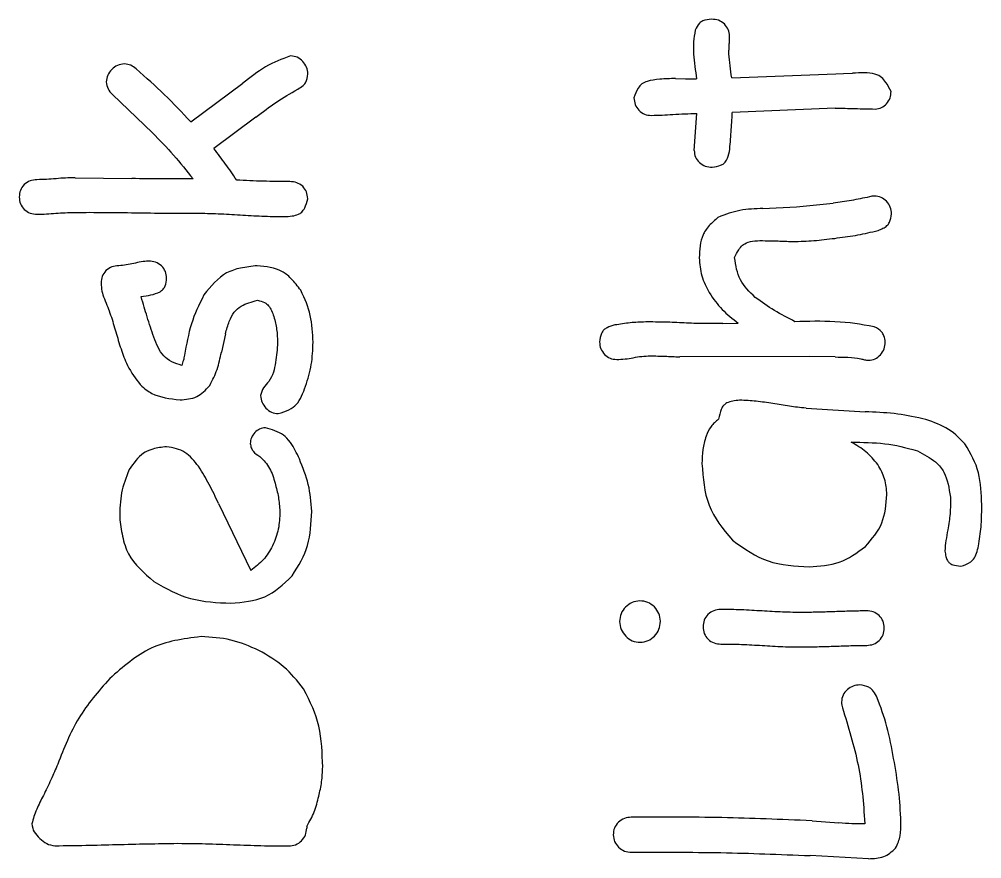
# Model space of a CAD drawing. Header units: millimetres. Extents: x -101.5 to -6.8, y -32 to 36.7.
# Drawn here: x -80.21 to -65.41, y 7.5 to 20.41 of the extents above; entities that cross this region are included whole.
import ezdxf

# ---------------------------------------------------------------- set-up
doc = ezdxf.new("R2010")
doc.units = ezdxf.units.MM
doc.layers.get('0').update_dxf_attribs({"linetype": 'CONTINUOUS'})

msp = doc.modelspace()

# ---------------------------------------------------------------- linework, layer by layer
for p, q in [((-69.252, 19.512), (-67.653, 19.574)), ((-67.653, 19.574), (-67.534, 19.578)), ((-67.534, 19.578), (-67.396, 19.581)), ((-77.569, 18.833), (-76.769, 19.428)), ((-70.118, 19.499), (-69.961, 19.494)), ((-69.961, 19.494), (-69.793, 19.493)), ((-78.158, 18.664), (-78.776, 19.256)), ((-69.829, 18.394), (-69.787, 18.962)), ((-67.663, 19.044), (-69.243, 18.979)), ((-76.568, 18.907), (-77.217, 18.424)), ((-79.35, 17.974), (-78.478, 17.961)), ((-68.771, 17.502), (-68.254, 17.527)), ((-68.254, 17.527), (-67.691, 17.585)), ((-69.39, 15.731), (-69.152, 15.735)), ((-77.039, 15.573), (-77.1, 15.291)), ((-68.063, 15.222), (-70.052, 15.218)), ((-67.662, 15.217), (-68.063, 15.222)), ((-68.109, 14.429), (-67.2, 14.373)), ((-77.144, 12.963), (-76.647, 11.932)), ((-75.788, 7.997), (-75.788, 7.97)), ((-68.014, 8.083), (-67.603, 8.051)), ((-67.147, 7.499), (-68.043, 7.547))]:
    msp.add_line(p, q)
for points, knots in [([(-69.561, 20.412), (-69.608, 20.407), (-69.656, 20.402), (-69.716, 20.377), (-69.732, 20.365), (-69.774, 20.322), (-69.794, 20.283), (-69.814, 20.245)], [-0.03319409, -0.03319409, -0.03319409, -0.03319409, -0.0200837, -0.0200837, -0.01302395, -0.01302395, 0, 0, 0, 0]), ([(-69.364, 20.339), (-69.394, 20.362), (-69.422, 20.383), (-69.488, 20.407), (-69.524, 20.409), (-69.561, 20.412)], [-0.02195767, -0.02195767, -0.02195767, -0.02195767, -0.0109699, -0.0109699, 0, 0, 0, 0]), ([(-69.286, 20.148), (-69.289, 20.184), (-69.292, 20.22), (-69.318, 20.284), (-69.34, 20.31), (-69.364, 20.339)], [-0.02246148, -0.02246148, -0.02246148, -0.02246148, -0.01123652, -0.01123652, 0, 0, 0, 0]), ([(-69.814, 20.245), (-69.825, 20.176), (-69.833, 20.129), (-69.841, 20), (-69.84, 19.939), (-69.839, 19.877)], [-0.03872333, -0.03872333, -0.03872333, -0.03872333, -0.01853865, -0.01853865, 0, 0, 0, 0]), ([(-69.29, 20.014), (-69.289, 20.037), (-69.288, 20.059), (-69.286, 20.104), (-69.286, 20.124), (-69.286, 20.148)], [-0.01474274, -0.01474274, -0.01474274, -0.01474274, -0.00740853, -0.00740853, 0, 0, 0, 0]), ([(-69.295, 19.88), (-69.295, 19.905), (-69.294, 19.925), (-69.293, 19.97), (-69.291, 20.001), (-69.29, 20.014)], [-0.00808636, -0.00808636, -0.00808636, -0.00808636, -0.004022913, -0.004022913, 0, 0, 0, 0]), ([(-76.036, 19.847), (-76.184, 19.795), (-76.288, 19.759), (-76.544, 19.605), (-76.657, 19.517), (-76.769, 19.428)], [-0.091187, -0.091187, -0.091187, -0.091187, -0.04290702, -0.04290702, 0, 0, 0, 0]), ([(-75.849, 19.763), (-75.875, 19.787), (-75.902, 19.812), (-75.964, 19.84), (-75.999, 19.843), (-76.036, 19.847)], [-0.02234506, -0.02234506, -0.02234506, -0.02234506, -0.01117655, -0.01117655, 0, 0, 0, 0]), ([(-69.839, 19.877), (-69.832, 19.808), (-69.828, 19.759), (-69.811, 19.62), (-69.802, 19.557), (-69.793, 19.493)], [-0.04179304, -0.04179304, -0.04179304, -0.04179304, -0.0193438, -0.0193438, 0, 0, 0, 0]), ([(-69.252, 19.512), (-69.261, 19.574), (-69.269, 19.635), (-69.285, 19.765), (-69.289, 19.813), (-69.295, 19.88)], [-0.03822756, -0.03822756, -0.03822756, -0.03822756, -0.02030545, -0.02030545, 0, 0, 0, 0]), ([(-78.593, 19.725), (-78.631, 19.721), (-78.666, 19.717), (-78.731, 19.688), (-78.759, 19.663), (-78.787, 19.639)], [-0.02231517, -0.02231517, -0.02231517, -0.02231517, -0.01115281, -0.01115281, 0, 0, 0, 0]), ([(-78.411, 19.648), (-78.438, 19.669), (-78.465, 19.69), (-78.525, 19.717), (-78.555, 19.72), (-78.593, 19.725)], [-0.02241214, -0.02241214, -0.02241214, -0.02241214, -0.01125428, -0.01125428, 0, 0, 0, 0]), ([(-75.769, 19.568), (-75.773, 19.605), (-75.776, 19.641), (-75.803, 19.706), (-75.826, 19.734), (-75.849, 19.763)], [-0.02202827, -0.02202827, -0.02202827, -0.02202827, -0.01101258, -0.01101258, 0, 0, 0, 0]), ([(-78.787, 19.639), (-78.81, 19.611), (-78.834, 19.583), (-78.862, 19.519), (-78.866, 19.485), (-78.87, 19.447)], [-0.02303027, -0.02303027, -0.02303027, -0.02303027, -0.01152829, -0.01152829, 0, 0, 0, 0]), ([(-77.569, 18.833), (-77.704, 18.975), (-77.838, 19.117), (-78.119, 19.39), (-78.251, 19.507), (-78.411, 19.648)], [-0.1276476, -0.1276476, -0.1276476, -0.1276476, -0.0640505, -0.0640505, 0, 0, 0, 0]), ([(-75.924, 19.336), (-75.896, 19.354), (-75.868, 19.372), (-75.822, 19.413), (-75.81, 19.429), (-75.783, 19.479), (-75.776, 19.523), (-75.769, 19.568)], [-0.02428173, -0.02428173, -0.02428173, -0.02428173, -0.01865136, -0.01865136, -0.01341087, -0.01341087, 0, 0, 0, 0]), ([(-66.801, 19.301), (-66.826, 19.35), (-66.851, 19.398), (-66.899, 19.468), (-66.922, 19.495), (-66.973, 19.536), (-67.005, 19.555), (-67.15, 19.598), (-67.273, 19.59), (-67.396, 19.581)], [-0.1008295, -0.1008295, -0.1008295, -0.1008295, -0.0726809, -0.0726809, -0.0538208, -0.0538208, -0.0369063, -0.0369063, 0, 0, 0, 0]), ([(-78.87, 19.447), (-78.864, 19.407), (-78.859, 19.374), (-78.827, 19.31), (-78.802, 19.283), (-78.776, 19.256)], [-0.02244647, -0.02244647, -0.02244647, -0.02244647, -0.01118507, -0.01118507, 0, 0, 0, 0]), ([(-70.359, 19.489), (-70.426, 19.481), (-70.494, 19.474), (-70.58, 19.446), (-70.608, 19.434), (-70.653, 19.401), (-70.673, 19.381), (-70.718, 19.308), (-70.736, 19.255), (-70.755, 19.202)], [-0.06967905, -0.06967905, -0.06967905, -0.06967905, -0.04195389, -0.04195389, -0.02866502, -0.02866502, -0.01677154, -0.01677154, 0, 0, 0, 0]), ([(-70.118, 19.499), (-70.158, 19.498), (-70.198, 19.498), (-70.279, 19.495), (-70.314, 19.492), (-70.359, 19.489)], [-0.02661881, -0.02661881, -0.02661881, -0.02661881, -0.01338858, -0.01338858, 0, 0, 0, 0]), ([(-76.568, 18.907), (-76.465, 18.986), (-76.362, 19.064), (-76.146, 19.209), (-76.05, 19.264), (-75.924, 19.336)], [-0.08643371, -0.08643371, -0.08643371, -0.08643371, -0.0436055, -0.0436055, 0, 0, 0, 0]), ([(-66.87, 19.112), (-66.85, 19.141), (-66.829, 19.169), (-66.806, 19.232), (-66.804, 19.266), (-66.801, 19.301)], [-0.02087564, -0.02087564, -0.02087564, -0.02087564, -0.01043759, -0.01043759, 0, 0, 0, 0]), ([(-70.755, 19.202), (-70.751, 19.167), (-70.748, 19.131), (-70.723, 19.067), (-70.702, 19.04), (-70.679, 19.011)], [-0.02204966, -0.02204966, -0.02204966, -0.02204966, -0.01102688, -0.01102688, 0, 0, 0, 0]), ([(-67.046, 19.031), (-67.012, 19.035), (-66.978, 19.039), (-66.92, 19.066), (-66.895, 19.089), (-66.87, 19.112)], [-0.0203981, -0.0203981, -0.0203981, -0.0203981, -0.010199, -0.010199, 0, 0, 0, 0]), ([(-70.679, 19.011), (-70.651, 18.987), (-70.624, 18.965), (-70.561, 18.939), (-70.526, 18.936), (-70.49, 18.933)], [-0.02142632, -0.02142632, -0.02142632, -0.02142632, -0.0107111, -0.0107111, 0, 0, 0, 0]), ([(-70.49, 18.933), (-70.426, 18.935), (-70.382, 18.936), (-70.267, 18.941), (-70.212, 18.944), (-70.156, 18.948)], [-0.03434793, -0.03434793, -0.03434793, -0.03434793, -0.0167257, -0.0167257, 0, 0, 0, 0]), ([(-70.156, 18.948), (-70.095, 18.951), (-70.033, 18.955), (-69.908, 18.96), (-69.857, 18.961), (-69.787, 18.962)], [-0.0414407, -0.0414407, -0.0414407, -0.0414407, -0.02098259, -0.02098259, 0, 0, 0, 0]), ([(-69.285, 18.378), (-69.276, 18.478), (-69.268, 18.578), (-69.253, 18.783), (-69.249, 18.865), (-69.243, 18.979)], [-0.06754743, -0.06754743, -0.06754743, -0.06754743, -0.03450138, -0.03450138, 0, 0, 0, 0]), ([(-67.663, 19.044), (-67.604, 19.043), (-67.562, 19.043), (-67.457, 19.041), (-67.406, 19.039), (-67.354, 19.038)], [-0.03151082, -0.03151082, -0.03151082, -0.03151082, -0.01543314, -0.01543314, 0, 0, 0, 0]), ([(-67.354, 19.038), (-67.303, 19.036), (-67.251, 19.034), (-67.146, 19.032), (-67.105, 19.032), (-67.046, 19.031)], [-0.03461929, -0.03461929, -0.03461929, -0.03461929, -0.01766369, -0.01766369, 0, 0, 0, 0]), ([(-78.158, 18.664), (-78.049, 18.552), (-77.94, 18.439), (-77.733, 18.204), (-77.636, 18.083), (-77.536, 17.959)], [-0.09554455, -0.09554455, -0.09554455, -0.09554455, -0.04777531, -0.04777531, 0, 0, 0, 0]), ([(-76.865, 17.939), (-76.922, 18.021), (-76.979, 18.104), (-77.098, 18.269), (-77.148, 18.333), (-77.217, 18.424)], [-0.06724652, -0.06724652, -0.06724652, -0.06724652, -0.03430525, -0.03430525, 0, 0, 0, 0]), ([(-69.829, 18.394), (-69.826, 18.358), (-69.823, 18.323), (-69.796, 18.261), (-69.774, 18.235), (-69.749, 18.207)], [-0.02193835, -0.02193835, -0.02193835, -0.02193835, -0.01097208, -0.01097208, 0, 0, 0, 0]), ([(-69.551, 18.136), (-69.506, 18.143), (-69.461, 18.15), (-69.405, 18.172), (-69.387, 18.18), (-69.36, 18.203), (-69.346, 18.218), (-69.31, 18.282), (-69.298, 18.33), (-69.285, 18.378)], [-0.06280319, -0.06280319, -0.06280319, -0.06280319, -0.03698388, -0.03698388, -0.02491864, -0.02491864, -0.01493345, -0.01493345, 0, 0, 0, 0]), ([(-69.749, 18.207), (-69.719, 18.185), (-69.691, 18.164), (-69.625, 18.14), (-69.588, 18.138), (-69.551, 18.136)], [-0.02199263, -0.02199263, -0.02199263, -0.02199263, -0.01098753, -0.01098753, 0, 0, 0, 0]), ([(-79.937, 17.944), (-79.974, 17.941), (-80.01, 17.938), (-80.076, 17.913), (-80.103, 17.892), (-80.134, 17.868)], [-0.02341409, -0.02341409, -0.02341409, -0.02341409, -0.01172293, -0.01172293, 0, 0, 0, 0]), ([(-79.643, 17.959), (-79.692, 17.955), (-79.741, 17.951), (-79.839, 17.946), (-79.883, 17.945), (-79.937, 17.944)], [-0.03233575, -0.03233575, -0.03233575, -0.03233575, -0.01625033, -0.01625033, 0, 0, 0, 0]), ([(-79.35, 17.974), (-79.404, 17.973), (-79.447, 17.972), (-79.546, 17.967), (-79.595, 17.963), (-79.643, 17.959)], [-0.0295593, -0.0295593, -0.0295593, -0.0295593, -0.01470428, -0.01470428, 0, 0, 0, 0]), ([(-77.536, 17.959), (-77.693, 17.957), (-77.85, 17.955), (-78.164, 17.956), (-78.321, 17.959), (-78.478, 17.961)], [-0.09419552, -0.09419552, -0.09419552, -0.09419552, -0.04709776, -0.04709776, 0, 0, 0, 0]), ([(-76.048, 17.915), (-76.188, 17.915), (-76.32, 17.916), (-76.593, 17.924), (-76.729, 17.932), (-76.865, 17.939)], [-0.08183075, -0.08183075, -0.08183075, -0.08183075, -0.0409077, -0.0409077, 0, 0, 0, 0]), ([(-75.85, 17.842), (-75.881, 17.865), (-75.908, 17.886), (-75.974, 17.91), (-76.011, 17.913), (-76.048, 17.915)], [-0.02212863, -0.02212863, -0.02212863, -0.02212863, -0.0110493, -0.0110493, 0, 0, 0, 0]), ([(-80.134, 17.868), (-80.158, 17.839), (-80.179, 17.812), (-80.204, 17.748), (-80.206, 17.712), (-80.209, 17.677)], [-0.02154819, -0.02154819, -0.02154819, -0.02154819, -0.01076733, -0.01076733, 0, 0, 0, 0]), ([(-75.773, 17.651), (-75.776, 17.687), (-75.779, 17.723), (-75.804, 17.787), (-75.826, 17.813), (-75.85, 17.842)], [-0.02246022, -0.02246022, -0.02246022, -0.02246022, -0.01123716, -0.01123716, 0, 0, 0, 0]), ([(-80.209, 17.677), (-80.206, 17.641), (-80.203, 17.605), (-80.177, 17.541), (-80.155, 17.515), (-80.132, 17.486)], [-0.02246022, -0.02246022, -0.02246022, -0.02246022, -0.01123716, -0.01123716, 0, 0, 0, 0]), ([(-76.139, 17.376), (-76.095, 17.378), (-76.05, 17.38), (-75.976, 17.391), (-75.944, 17.399), (-75.897, 17.42), (-75.879, 17.431), (-75.847, 17.461), (-75.832, 17.483), (-75.799, 17.552), (-75.786, 17.602), (-75.773, 17.651)], [-0.06357875, -0.06357875, -0.06357875, -0.06357875, -0.04758905, -0.04758905, -0.03450121, -0.03450121, -0.02559424, -0.02559424, -0.01544819, -0.01544819, 0, 0, 0, 0]), ([(-67.134, 17.68), (-67.235, 17.659), (-67.318, 17.641), (-67.504, 17.61), (-67.598, 17.597), (-67.691, 17.585)], [-0.05675129, -0.05675129, -0.05675129, -0.05675129, -0.02827365, -0.02827365, 0, 0, 0, 0]), ([(-67.056, 17.692), (-67.071, 17.691), (-67.082, 17.69), (-67.109, 17.686), (-67.121, 17.683), (-67.134, 17.68)], [-0.00799624, -0.00799624, -0.00799624, -0.00799624, -0.003968818, -0.003968818, 0, 0, 0, 0]), ([(-66.87, 17.612), (-66.897, 17.635), (-66.923, 17.659), (-66.985, 17.685), (-67.021, 17.689), (-67.056, 17.692)], [-0.02131308, -0.02131308, -0.02131308, -0.02131308, -0.01065649, -0.01065649, 0, 0, 0, 0]), ([(-80.132, 17.486), (-80.101, 17.463), (-80.073, 17.442), (-80.007, 17.418), (-79.97, 17.415), (-79.934, 17.413)], [-0.02212854, -0.02212854, -0.02212854, -0.02212854, -0.01104926, -0.01104926, 0, 0, 0, 0]), ([(-68.771, 17.502), (-68.89, 17.497), (-69.009, 17.492), (-69.246, 17.448), (-69.336, 17.413), (-69.463, 17.362)], [-0.08000775, -0.08000775, -0.08000775, -0.08000775, -0.04093005, -0.04093005, 0, 0, 0, 0]), ([(-66.794, 17.417), (-66.798, 17.453), (-66.801, 17.489), (-66.826, 17.554), (-66.848, 17.583), (-66.87, 17.612)], [-0.02208467, -0.02208467, -0.02208467, -0.02208467, -0.01104316, -0.01104316, 0, 0, 0, 0]), ([(-79.934, 17.413), (-79.881, 17.414), (-79.838, 17.415), (-79.742, 17.42), (-79.694, 17.424), (-79.647, 17.427)], [-0.02886912, -0.02886912, -0.02886912, -0.02886912, -0.01436217, -0.01436217, 0, 0, 0, 0]), ([(-79.647, 17.427), (-79.599, 17.431), (-79.551, 17.434), (-79.455, 17.439), (-79.413, 17.44), (-79.36, 17.441)], [-0.03156947, -0.03156947, -0.03156947, -0.03156947, -0.01586389, -0.01586389, 0, 0, 0, 0]), ([(-79.36, 17.441), (-79.189, 17.442), (-79.049, 17.442), (-78.737, 17.44), (-78.581, 17.437), (-78.425, 17.435)], [-0.09387521, -0.09387521, -0.09387521, -0.09387521, -0.0467581, -0.0467581, 0, 0, 0, 0]), ([(-78.425, 17.435), (-78.268, 17.433), (-78.111, 17.431), (-77.797, 17.428), (-77.655, 17.429), (-77.484, 17.429)], [-0.102349, -0.102349, -0.102349, -0.102349, -0.0513524, -0.0513524, 0, 0, 0, 0]), ([(-77.484, 17.429), (-77.356, 17.427), (-77.265, 17.426), (-77.036, 17.416), (-76.924, 17.409), (-76.812, 17.402)], [-0.06874912, -0.06874912, -0.06874912, -0.06874912, -0.03367302, -0.03367302, 0, 0, 0, 0]), ([(-76.812, 17.402), (-76.7, 17.395), (-76.588, 17.388), (-76.359, 17.379), (-76.267, 17.378), (-76.139, 17.376)], [-0.07553327, -0.07553327, -0.07553327, -0.07553327, -0.0385374, -0.0385374, 0, 0, 0, 0]), ([(-69.463, 17.362), (-69.509, 17.322), (-69.556, 17.281), (-69.648, 17.182), (-69.675, 17.137), (-69.739, 16.991), (-69.745, 16.867), (-69.751, 16.743)], [-0.0635558, -0.0635558, -0.0635558, -0.0635558, -0.05200464, -0.05200464, -0.03726503, -0.03726503, 0, 0, 0, 0]), ([(-66.998, 17.164), (-66.974, 17.174), (-66.949, 17.185), (-66.903, 17.208), (-66.882, 17.221), (-66.849, 17.251), (-66.836, 17.267), (-66.809, 17.327), (-66.802, 17.372), (-66.794, 17.417)], [-0.03977068, -0.03977068, -0.03977068, -0.03977068, -0.03079286, -0.03079286, -0.02184182, -0.02184182, -0.01378998, -0.01378998, 0, 0, 0, 0]), ([(-68.272, 16.994), (-68.151, 16.998), (-68.059, 17.001), (-67.842, 17.02), (-67.735, 17.033), (-67.628, 17.047)], [-0.06532006, -0.06532006, -0.06532006, -0.06532006, -0.03233207, -0.03233207, 0, 0, 0, 0]), ([(-67.628, 17.047), (-67.522, 17.061), (-67.416, 17.075), (-67.203, 17.114), (-67.117, 17.135), (-66.998, 17.164)], [-0.07202563, -0.07202563, -0.07202563, -0.07202563, -0.03656784, -0.03656784, 0, 0, 0, 0]), ([(-69.207, 16.747), (-69.187, 16.787), (-69.167, 16.828), (-69.127, 16.89), (-69.108, 16.915), (-69.067, 16.951), (-69.04, 16.969), (-68.913, 17.012), (-68.806, 17.008), (-68.7, 17.004)], [-0.09191997, -0.09191997, -0.09191997, -0.09191997, -0.06676384, -0.06676384, -0.0475991, -0.0475991, -0.03195569, -0.03195569, 0, 0, 0, 0]), ([(-68.7, 17.004), (-68.659, 17.004), (-68.63, 17.004), (-68.557, 17.002), (-68.521, 17.001), (-68.486, 16.999)], [-0.02186109, -0.02186109, -0.02186109, -0.02186109, -0.010697, -0.010697, 0, 0, 0, 0]), ([(-68.486, 16.999), (-68.45, 16.998), (-68.415, 16.996), (-68.342, 16.994), (-68.313, 16.994), (-68.272, 16.994)], [-0.02398126, -0.02398126, -0.02398126, -0.02398126, -0.01224682, -0.01224682, 0, 0, 0, 0]), ([(-69.751, 16.743), (-69.744, 16.647), (-69.737, 16.554), (-69.686, 16.376), (-69.643, 16.291), (-69.6, 16.207)], [-0.05685047, -0.05685047, -0.05685047, -0.05685047, -0.02842346, -0.02842346, 0, 0, 0, 0]), ([(-68.892, 16.134), (-68.978, 16.219), (-69.065, 16.304), (-69.173, 16.508), (-69.188, 16.617), (-69.207, 16.747)], [-0.07824547, -0.07824547, -0.07824547, -0.07824547, -0.03921879, -0.03921879, 0, 0, 0, 0]), ([(-78.678, 16.62), (-78.715, 16.617), (-78.751, 16.615), (-78.817, 16.59), (-78.844, 16.569), (-78.875, 16.545)], [-0.02341409, -0.02341409, -0.02341409, -0.02341409, -0.01172293, -0.01172293, 0, 0, 0, 0]), ([(-78.448, 16.656), (-78.486, 16.647), (-78.524, 16.638), (-78.602, 16.626), (-78.634, 16.623), (-78.678, 16.62)], [-0.0261487, -0.0261487, -0.0261487, -0.0261487, -0.01333834, -0.01333834, 0, 0, 0, 0]), ([(-78.218, 16.691), (-78.263, 16.688), (-78.294, 16.685), (-78.372, 16.673), (-78.41, 16.664), (-78.448, 16.656)], [-0.02380548, -0.02380548, -0.02380548, -0.02380548, -0.01166241, -0.01166241, 0, 0, 0, 0]), ([(-78.02, 16.618), (-78.051, 16.642), (-78.079, 16.662), (-78.145, 16.686), (-78.182, 16.689), (-78.218, 16.691)], [-0.02212858, -0.02212858, -0.02212858, -0.02212858, -0.01104928, -0.01104928, 0, 0, 0, 0]), ([(-77.943, 16.427), (-77.946, 16.463), (-77.949, 16.499), (-77.975, 16.563), (-77.996, 16.589), (-78.02, 16.618)], [-0.02246023, -0.02246023, -0.02246023, -0.02246023, -0.01123717, -0.01123717, 0, 0, 0, 0]), ([(-76.548, 16.621), (-76.635, 16.611), (-76.722, 16.601), (-76.879, 16.568), (-76.952, 16.545), (-77.156, 16.435), (-77.26, 16.306), (-77.368, 16.174)], [-0.1040632, -0.1040632, -0.1040632, -0.1040632, -0.0761822, -0.0761822, -0.0511713, -0.0511713, 0, 0, 0, 0]), ([(-75.88, 16.243), (-75.927, 16.305), (-75.974, 16.367), (-76.079, 16.475), (-76.125, 16.509), (-76.278, 16.591), (-76.413, 16.606), (-76.548, 16.621)], [-0.07246356, -0.07246356, -0.07246356, -0.07246356, -0.05676225, -0.05676225, -0.04075583, -0.04075583, 0, 0, 0, 0]), ([(-78.875, 16.545), (-78.899, 16.515), (-78.92, 16.489), (-78.945, 16.425), (-78.947, 16.389), (-78.95, 16.353)], [-0.02154811, -0.02154811, -0.02154811, -0.02154811, -0.01076729, -0.01076729, 0, 0, 0, 0]), ([(-78.95, 16.353), (-78.947, 16.312), (-78.945, 16.27), (-78.929, 16.19), (-78.915, 16.153), (-78.899, 16.113)], [-0.02568064, -0.02568064, -0.02568064, -0.02568064, -0.0128443, -0.0128443, 0, 0, 0, 0]), ([(-78.042, 16.218), (-78.026, 16.232), (-78.011, 16.246), (-77.979, 16.28), (-77.97, 16.295), (-77.948, 16.344), (-77.946, 16.386), (-77.943, 16.427)], [-0.02139387, -0.02139387, -0.02139387, -0.02139387, -0.01752795, -0.01752795, -0.01258625, -0.01258625, 0, 0, 0, 0]), ([(-78.334, 16.146), (-78.284, 16.153), (-78.234, 16.159), (-78.132, 16.183), (-78.095, 16.197), (-78.042, 16.218)], [-0.03316452, -0.03316452, -0.03316452, -0.03316452, -0.01720075, -0.01720075, 0, 0, 0, 0]), ([(-78.14, 15.522), (-78.175, 15.626), (-78.209, 15.729), (-78.276, 15.942), (-78.3, 16.026), (-78.334, 16.146)], [-0.07313589, -0.07313589, -0.07313589, -0.07313589, -0.03741695, -0.03741695, 0, 0, 0, 0]), ([(-77.368, 16.174), (-77.451, 16.007), (-77.511, 15.885), (-77.609, 15.57), (-77.638, 15.408), (-77.668, 15.247)], [-0.1000539, -0.1000539, -0.1000539, -0.1000539, -0.0492648, -0.0492648, 0, 0, 0, 0]), ([(-75.691, 15.443), (-75.696, 15.583), (-75.702, 15.723), (-75.763, 15.991), (-75.815, 16.104), (-75.88, 16.243)], [-0.09183255, -0.09183255, -0.09183255, -0.09183255, -0.04612954, -0.04612954, 0, 0, 0, 0]), ([(-69.6, 16.207), (-69.532, 16.109), (-69.475, 16.027), (-69.324, 15.87), (-69.238, 15.803), (-69.152, 15.735)], [-0.06608702, -0.06608702, -0.06608702, -0.06608702, -0.03293484, -0.03293484, 0, 0, 0, 0]), ([(-68.28, 15.76), (-68.386, 15.815), (-68.493, 15.871), (-68.704, 15.998), (-68.781, 16.054), (-68.892, 16.134)], [-0.07981555, -0.07981555, -0.07981555, -0.07981555, -0.04109881, -0.04109881, 0, 0, 0, 0]), ([(-78.899, 16.113), (-78.861, 16.017), (-78.834, 15.95), (-78.774, 15.775), (-78.749, 15.689), (-78.724, 15.602)], [-0.05541556, -0.05541556, -0.05541556, -0.05541556, -0.02701845, -0.02701845, 0, 0, 0, 0]), ([(-77.039, 15.573), (-77.021, 15.638), (-77.002, 15.703), (-76.958, 15.816), (-76.933, 15.865), (-76.872, 15.946), (-76.838, 15.975), (-76.723, 16.042), (-76.634, 16.066), (-76.545, 16.09)], [-0.08147836, -0.08147836, -0.08147836, -0.08147836, -0.06161109, -0.06161109, -0.04418886, -0.04418886, -0.02767513, -0.02767513, 0, 0, 0, 0]), ([(-76.545, 16.09), (-76.506, 16.08), (-76.468, 16.069), (-76.409, 16.039), (-76.39, 16.024), (-76.336, 15.962), (-76.315, 15.901), (-76.294, 15.84)], [-0.03836251, -0.03836251, -0.03836251, -0.03836251, -0.02787285, -0.02787285, -0.01938096, -0.01938096, 0, 0, 0, 0]), ([(-76.294, 15.84), (-76.275, 15.769), (-76.26, 15.709), (-76.241, 15.575), (-76.239, 15.508), (-76.237, 15.44)], [-0.04080551, -0.04080551, -0.04080551, -0.04080551, -0.0203433, -0.0203433, 0, 0, 0, 0]), ([(-71.049, 15.709), (-71.091, 15.697), (-71.134, 15.685), (-71.187, 15.658), (-71.204, 15.647), (-71.23, 15.622), (-71.243, 15.605), (-71.27, 15.54), (-71.278, 15.494), (-71.285, 15.448)], [-0.0608264, -0.0608264, -0.0608264, -0.0608264, -0.03614105, -0.03614105, -0.02388218, -0.02388218, -0.01401263, -0.01401263, 0, 0, 0, 0]), ([(-70.575, 15.756), (-70.662, 15.752), (-70.734, 15.75), (-70.892, 15.734), (-70.97, 15.722), (-71.049, 15.709)], [-0.0477931, -0.0477931, -0.0477931, -0.0477931, -0.023825, -0.023825, 0, 0, 0, 0]), ([(-69.983, 15.74), (-70.081, 15.745), (-70.18, 15.75), (-70.378, 15.755), (-70.473, 15.755), (-70.575, 15.756)], [-0.06153617, -0.06153617, -0.06153617, -0.06153617, -0.03078114, -0.03078114, 0, 0, 0, 0]), ([(-69.39, 15.731), (-69.489, 15.73), (-69.587, 15.729), (-69.785, 15.732), (-69.883, 15.736), (-69.983, 15.74)], [-0.05952677, -0.05952677, -0.05952677, -0.05952677, -0.0297635, -0.0297635, 0, 0, 0, 0]), ([(-67.059, 15.681), (-67.279, 15.72), (-67.435, 15.748), (-67.87, 15.77), (-68.075, 15.765), (-68.28, 15.76)], [-0.1315432, -0.1315432, -0.1315432, -0.1315432, -0.0615522, -0.0615522, 0, 0, 0, 0]), ([(-78.724, 15.602), (-78.698, 15.515), (-78.673, 15.427), (-78.613, 15.25), (-78.585, 15.181), (-78.546, 15.084)], [-0.0614594, -0.0614594, -0.0614594, -0.0614594, -0.03142168, -0.03142168, 0, 0, 0, 0]), ([(-66.89, 15.446), (-66.895, 15.479), (-66.901, 15.511), (-66.92, 15.567), (-66.931, 15.585), (-66.972, 15.633), (-67.016, 15.657), (-67.059, 15.681)], [-0.02721334, -0.02721334, -0.02721334, -0.02721334, -0.02089328, -0.02089328, -0.01493545, -0.01493545, 0, 0, 0, 0]), ([(-77.71, 15.087), (-77.761, 15.104), (-77.813, 15.122), (-77.916, 15.171), (-77.954, 15.2), (-78.056, 15.312), (-78.098, 15.417), (-78.14, 15.522)], [-0.06385829, -0.06385829, -0.06385829, -0.06385829, -0.05027301, -0.05027301, -0.03402248, -0.03402248, 0, 0, 0, 0]), ([(-76.237, 15.44), (-76.239, 15.382), (-76.241, 15.338), (-76.251, 15.235), (-76.259, 15.185), (-76.268, 15.134)], [-0.03106633, -0.03106633, -0.03106633, -0.03106633, -0.01541107, -0.01541107, 0, 0, 0, 0]), ([(-75.805, 14.766), (-75.77, 14.878), (-75.737, 14.987), (-75.699, 15.213), (-75.695, 15.328), (-75.691, 15.443)], [-0.06932256, -0.06932256, -0.06932256, -0.06932256, -0.03465899, -0.03465899, 0, 0, 0, 0]), ([(-71.285, 15.448), (-71.282, 15.412), (-71.279, 15.376), (-71.254, 15.312), (-71.232, 15.285), (-71.209, 15.256)], [-0.02204983, -0.02204983, -0.02204983, -0.02204983, -0.01102696, -0.01102696, 0, 0, 0, 0]), ([(-66.964, 15.251), (-66.943, 15.28), (-66.921, 15.309), (-66.896, 15.374), (-66.893, 15.41), (-66.89, 15.446)], [-0.02197613, -0.02197613, -0.02197613, -0.02197613, -0.01098836, -0.01098836, 0, 0, 0, 0]), ([(-77.668, 15.247), (-77.673, 15.218), (-77.678, 15.192), (-77.692, 15.139), (-77.701, 15.113), (-77.71, 15.087)], [-0.01658962, -0.01658962, -0.01658962, -0.01658962, -0.0082914, -0.0082914, 0, 0, 0, 0]), ([(-77.28, 14.778), (-77.232, 14.871), (-77.197, 14.936), (-77.138, 15.112), (-77.119, 15.201), (-77.1, 15.291)], [-0.0561072, -0.0561072, -0.0561072, -0.0561072, -0.02745801, -0.02745801, 0, 0, 0, 0]), ([(-71.209, 15.256), (-71.182, 15.233), (-71.155, 15.21), (-71.092, 15.185), (-71.056, 15.182), (-71.021, 15.179)], [-0.02142633, -0.02142633, -0.02142633, -0.02142633, -0.01071111, -0.01071111, 0, 0, 0, 0]), ([(-67.148, 15.166), (-67.112, 15.17), (-67.077, 15.174), (-67.016, 15.202), (-66.99, 15.227), (-66.964, 15.251)], [-0.02132976, -0.02132976, -0.02132976, -0.02132976, -0.01066329, -0.01066329, 0, 0, 0, 0]), ([(-76.268, 15.134), (-76.276, 15.082), (-76.284, 15.03), (-76.317, 14.928), (-76.338, 14.892), (-76.369, 14.841)], [-0.03459715, -0.03459715, -0.03459715, -0.03459715, -0.01791222, -0.01791222, 0, 0, 0, 0]), ([(-71.021, 15.179), (-70.978, 15.18), (-70.935, 15.181), (-70.85, 15.191), (-70.809, 15.198), (-70.765, 15.206)], [-0.02641729, -0.02641729, -0.02641729, -0.02641729, -0.01321092, -0.01321092, 0, 0, 0, 0]), ([(-70.765, 15.206), (-70.72, 15.215), (-70.679, 15.222), (-70.592, 15.231), (-70.548, 15.232), (-70.504, 15.234)], [-0.02633591, -0.02633591, -0.02633591, -0.02633591, -0.01316109, -0.01316109, 0, 0, 0, 0]), ([(-70.504, 15.234), (-70.419, 15.232), (-70.359, 15.231), (-70.203, 15.225), (-70.128, 15.222), (-70.052, 15.218)], [-0.04704056, -0.04704056, -0.04704056, -0.04704056, -0.02262176, -0.02262176, 0, 0, 0, 0]), ([(-67.662, 15.217), (-67.596, 15.216), (-67.53, 15.216), (-67.39, 15.208), (-67.339, 15.2), (-67.267, 15.19)], [-0.04121838, -0.04121838, -0.04121838, -0.04121838, -0.02184909, -0.02184909, 0, 0, 0, 0]), ([(-67.267, 15.19), (-67.248, 15.184), (-67.228, 15.178), (-67.187, 15.17), (-67.171, 15.168), (-67.148, 15.166)], [-0.01361535, -0.01361535, -0.01361535, -0.01361535, -0.00698709, -0.00698709, 0, 0, 0, 0]), ([(-78.546, 15.084), (-78.484, 14.982), (-78.422, 14.879), (-78.283, 14.723), (-78.224, 14.684), (-78.044, 14.595), (-77.89, 14.575), (-77.736, 14.556)], [-0.08934098, -0.08934098, -0.08934098, -0.08934098, -0.0665498, -0.0665498, -0.04657562, -0.04657562, 0, 0, 0, 0]), ([(-76.369, 14.841), (-76.399, 14.81), (-76.43, 14.778), (-76.476, 14.705), (-76.485, 14.672), (-76.497, 14.624)], [-0.02888145, -0.02888145, -0.02888145, -0.02888145, -0.01487121, -0.01487121, 0, 0, 0, 0]), ([(-77.736, 14.556), (-77.693, 14.56), (-77.649, 14.564), (-77.563, 14.578), (-77.519, 14.589), (-77.402, 14.644), (-77.345, 14.707), (-77.28, 14.778)], [-0.05891971, -0.05891971, -0.05891971, -0.05891971, -0.04426284, -0.04426284, -0.02900176, -0.02900176, 0, 0, 0, 0]), ([(-76.225, 14.347), (-76.168, 14.364), (-76.112, 14.381), (-76.011, 14.429), (-75.978, 14.455), (-75.883, 14.558), (-75.844, 14.662), (-75.805, 14.766)], [-0.0607561, -0.0607561, -0.0607561, -0.0607561, -0.04713941, -0.04713941, -0.03339638, -0.03339638, 0, 0, 0, 0]), ([(-76.497, 14.624), (-76.493, 14.586), (-76.489, 14.551), (-76.461, 14.487), (-76.438, 14.459), (-76.415, 14.431)], [-0.02193135, -0.02193135, -0.02193135, -0.02193135, -0.01095995, -0.01095995, 0, 0, 0, 0]), ([(-69.133, 14.552), (-69.168, 14.548), (-69.204, 14.544), (-69.269, 14.531), (-69.299, 14.522), (-69.349, 14.498), (-69.364, 14.485), (-69.391, 14.457), (-69.404, 14.435), (-69.433, 14.366), (-69.443, 14.314), (-69.453, 14.261)], [-0.04213042, -0.04213042, -0.04213042, -0.04213042, -0.03613083, -0.03613083, -0.0303558, -0.0303558, -0.02508094, -0.02508094, -0.01615459, -0.01615459, 0, 0, 0, 0]), ([(-68.619, 14.499), (-68.704, 14.513), (-68.789, 14.527), (-68.963, 14.546), (-69.035, 14.549), (-69.133, 14.552)], [-0.05812772, -0.05812772, -0.05812772, -0.05812772, -0.02945169, -0.02945169, 0, 0, 0, 0]), ([(-76.415, 14.431), (-76.387, 14.407), (-76.36, 14.382), (-76.297, 14.354), (-76.262, 14.35), (-76.225, 14.347)], [-0.02270853, -0.02270853, -0.02270853, -0.02270853, -0.01136036, -0.01136036, 0, 0, 0, 0]), ([(-68.109, 14.429), (-68.206, 14.44), (-68.273, 14.447), (-68.449, 14.471), (-68.534, 14.485), (-68.619, 14.499)], [-0.05337247, -0.05337247, -0.05337247, -0.05337247, -0.02571096, -0.02571096, 0, 0, 0, 0]), ([(-66.314, 14.267), (-66.478, 14.302), (-66.603, 14.329), (-66.901, 14.362), (-67.05, 14.368), (-67.2, 14.373)], [-0.09035349, -0.09035349, -0.09035349, -0.09035349, -0.04477533, -0.04477533, 0, 0, 0, 0]), ([(-69.453, 14.261), (-69.498, 14.223), (-69.538, 14.189), (-69.602, 14.102), (-69.624, 14.051), (-69.647, 14)], [-0.03341432, -0.03341432, -0.03341432, -0.03341432, -0.01668355, -0.01668355, 0, 0, 0, 0]), ([(-65.665, 13.882), (-65.766, 13.983), (-65.847, 14.063), (-66.066, 14.19), (-66.19, 14.229), (-66.314, 14.267)], [-0.0782499, -0.0782499, -0.0782499, -0.0782499, -0.03891783, -0.03891783, 0, 0, 0, 0]), ([(-76.421, 14.129), (-76.454, 14.125), (-76.484, 14.121), (-76.539, 14.096), (-76.563, 14.075), (-76.587, 14.053)], [-0.01915901, -0.01915901, -0.01915901, -0.01915901, -0.00957397, -0.00957397, 0, 0, 0, 0]), ([(-75.901, 13.648), (-75.942, 13.737), (-75.983, 13.826), (-76.077, 13.956), (-76.114, 13.991), (-76.224, 14.069), (-76.323, 14.099), (-76.421, 14.129)], [-0.06147537, -0.06147537, -0.06147537, -0.06147537, -0.04400022, -0.04400022, -0.03080071, -0.03080071, 0, 0, 0, 0]), ([(-76.587, 14.053), (-76.607, 14.029), (-76.627, 14.004), (-76.651, 13.947), (-76.654, 13.917), (-76.657, 13.884)], [-0.01999545, -0.01999545, -0.01999545, -0.01999545, -0.01000337, -0.01000337, 0, 0, 0, 0]), ([(-69.647, 14), (-69.669, 13.923), (-69.687, 13.863), (-69.707, 13.721), (-69.708, 13.649), (-69.709, 13.577)], [-0.04337286, -0.04337286, -0.04337286, -0.04337286, -0.02156269, -0.02156269, 0, 0, 0, 0]), ([(-77.945, 13.837), (-78.017, 13.828), (-78.089, 13.819), (-78.224, 13.782), (-78.267, 13.759), (-78.386, 13.677), (-78.452, 13.581), (-78.517, 13.485)], [-0.06034008, -0.06034008, -0.06034008, -0.06034008, -0.0476997, -0.0476997, -0.03481219, -0.03481219, 0, 0, 0, 0]), ([(-77.451, 13.535), (-77.516, 13.615), (-77.581, 13.696), (-77.745, 13.801), (-77.832, 13.817), (-77.945, 13.837)], [-0.06850012, -0.06850012, -0.06850012, -0.06850012, -0.03452015, -0.03452015, 0, 0, 0, 0]), ([(-76.657, 13.884), (-76.652, 13.863), (-76.647, 13.841), (-76.631, 13.797), (-76.621, 13.781), (-76.585, 13.735), (-76.548, 13.711), (-76.511, 13.687)], [-0.0235259, -0.0235259, -0.0235259, -0.0235259, -0.01890034, -0.01890034, -0.01322356, -0.01322356, 0, 0, 0, 0]), ([(-67.413, 13.906), (-67.241, 13.904), (-67.069, 13.903), (-66.723, 13.862), (-66.587, 13.825), (-66.397, 13.774)], [-0.1157455, -0.1157455, -0.1157455, -0.1157455, -0.0590018, -0.0590018, 0, 0, 0, 0]), ([(-67.005, 13.561), (-67.067, 13.637), (-67.119, 13.701), (-67.256, 13.815), (-67.335, 13.86), (-67.413, 13.906)], [-0.05456352, -0.05456352, -0.05456352, -0.05456352, -0.02719033, -0.02719033, 0, 0, 0, 0]), ([(-66.397, 13.774), (-66.298, 13.721), (-66.199, 13.668), (-66.053, 13.547), (-66.016, 13.495), (-65.932, 13.333), (-65.91, 13.197), (-65.889, 13.06)], [-0.08372598, -0.08372598, -0.08372598, -0.08372598, -0.06057013, -0.06057013, -0.04143328, -0.04143328, 0, 0, 0, 0]), ([(-65.407, 12.944), (-65.413, 13.112), (-65.418, 13.279), (-65.5, 13.596), (-65.571, 13.719), (-65.665, 13.882)], [-0.1115301, -0.1115301, -0.1115301, -0.1115301, -0.0562898, -0.0562898, 0, 0, 0, 0]), ([(-76.511, 13.687), (-76.445, 13.622), (-76.398, 13.576), (-76.32, 13.434), (-76.297, 13.356), (-76.275, 13.277)], [-0.05021359, -0.05021359, -0.05021359, -0.05021359, -0.02455235, -0.02455235, 0, 0, 0, 0]), ([(-75.711, 12.842), (-75.722, 12.99), (-75.731, 13.12), (-75.796, 13.389), (-75.848, 13.518), (-75.901, 13.648)], [-0.08388772, -0.08388772, -0.08388772, -0.08388772, -0.04189021, -0.04189021, 0, 0, 0, 0]), ([(-78.517, 13.485), (-78.57, 13.354), (-78.611, 13.251), (-78.658, 13.004), (-78.661, 12.877), (-78.664, 12.75)], [-0.07669276, -0.07669276, -0.07669276, -0.07669276, -0.03810497, -0.03810497, 0, 0, 0, 0]), ([(-77.144, 12.963), (-77.19, 13.061), (-77.236, 13.159), (-77.342, 13.358), (-77.386, 13.43), (-77.451, 13.535)], [-0.07103942, -0.07103942, -0.07103942, -0.07103942, -0.03689659, -0.03689659, 0, 0, 0, 0]), ([(-69.709, 13.577), (-69.693, 13.356), (-69.677, 13.134), (-69.524, 12.739), (-69.394, 12.583), (-69.241, 12.4)], [-0.1425114, -0.1425114, -0.1425114, -0.1425114, -0.0714011, -0.0714011, 0, 0, 0, 0]), ([(-66.867, 13.1), (-66.872, 13.182), (-66.878, 13.264), (-66.924, 13.418), (-66.963, 13.487), (-67.005, 13.561)], [-0.05091814, -0.05091814, -0.05091814, -0.05091814, -0.02546707, -0.02546707, 0, 0, 0, 0]), ([(-76.275, 13.277), (-76.255, 13.205), (-76.236, 13.134), (-76.211, 12.987), (-76.206, 12.922), (-76.201, 12.839)], [-0.04928015, -0.04928015, -0.04928015, -0.04928015, -0.02478932, -0.02478932, 0, 0, 0, 0]), ([(-67.196, 12.301), (-67.093, 12.42), (-66.998, 12.53), (-66.89, 12.798), (-66.878, 12.949), (-66.867, 13.1)], [-0.09108678, -0.09108678, -0.09108678, -0.09108678, -0.04552295, -0.04552295, 0, 0, 0, 0]), ([(-65.889, 13.06), (-65.889, 12.976), (-65.888, 12.891), (-65.901, 12.723), (-65.913, 12.646), (-65.928, 12.557)], [-0.054152, -0.054152, -0.054152, -0.054152, -0.02712321, -0.02712321, 0, 0, 0, 0]), ([(-65.452, 12.341), (-65.435, 12.452), (-65.422, 12.539), (-65.408, 12.742), (-65.407, 12.843), (-65.407, 12.944)], [-0.06115273, -0.06115273, -0.06115273, -0.06115273, -0.03035787, -0.03035787, 0, 0, 0, 0]), ([(-78.664, 12.75), (-78.652, 12.653), (-78.64, 12.555), (-78.599, 12.358), (-78.57, 12.269), (-78.44, 12.025), (-78.289, 11.894), (-78.138, 11.763)], [-0.1151395, -0.1151395, -0.1151395, -0.1151395, -0.0890387, -0.0890387, -0.0599744, -0.0599744, 0, 0, 0, 0]), ([(-76.201, 12.839), (-76.204, 12.748), (-76.207, 12.657), (-76.243, 12.481), (-76.275, 12.403), (-76.312, 12.312)], [-0.05846978, -0.05846978, -0.05846978, -0.05846978, -0.0292883, -0.0292883, 0, 0, 0, 0]), ([(-76.011, 11.85), (-75.908, 12.015), (-75.823, 12.152), (-75.727, 12.485), (-75.719, 12.664), (-75.711, 12.842)], [-0.107671, -0.107671, -0.107671, -0.107671, -0.0536527, -0.0536527, 0, 0, 0, 0]), ([(-65.928, 12.557), (-65.939, 12.503), (-65.95, 12.449), (-65.966, 12.338), (-65.969, 12.294), (-65.973, 12.232)], [-0.03655227, -0.03655227, -0.03655227, -0.03655227, -0.01880875, -0.01880875, 0, 0, 0, 0]), ([(-76.312, 12.312), (-76.356, 12.235), (-76.398, 12.164), (-76.511, 12.037), (-76.579, 11.985), (-76.647, 11.932)], [-0.05168332, -0.05168332, -0.05168332, -0.05168332, -0.02583353, -0.02583353, 0, 0, 0, 0]), ([(-69.241, 12.4), (-69.052, 12.263), (-68.891, 12.146), (-68.495, 12.012), (-68.278, 12), (-68.061, 11.988)], [-0.1307546, -0.1307546, -0.1307546, -0.1307546, -0.0652353, -0.0652353, 0, 0, 0, 0]), ([(-68.061, 11.988), (-67.902, 11.999), (-67.742, 12.01), (-67.452, 12.112), (-67.333, 12.2), (-67.196, 12.301)], [-0.1023615, -0.1023615, -0.1023615, -0.1023615, -0.0512736, -0.0512736, 0, 0, 0, 0]), ([(-65.731, 11.998), (-65.675, 12.016), (-65.62, 12.035), (-65.557, 12.08), (-65.537, 12.098), (-65.483, 12.186), (-65.467, 12.263), (-65.452, 12.341)], [-0.06178899, -0.06178899, -0.06178899, -0.06178899, -0.03567915, -0.03567915, -0.02363737, -0.02363737, 0, 0, 0, 0]), ([(-65.973, 12.232), (-65.969, 12.204), (-65.964, 12.175), (-65.952, 12.126), (-65.945, 12.104), (-65.924, 12.068), (-65.914, 12.057), (-65.89, 12.037), (-65.872, 12.028), (-65.818, 12.009), (-65.774, 12.003), (-65.731, 11.998)], [-0.03235188, -0.03235188, -0.03235188, -0.03235188, -0.02773338, -0.02773338, -0.02363671, -0.02363671, -0.01970585, -0.01970585, -0.0131243, -0.0131243, 0, 0, 0, 0]), ([(-76.955, 11.43), (-76.773, 11.445), (-76.591, 11.46), (-76.274, 11.598), (-76.151, 11.716), (-76.011, 11.85)], [-0.116208, -0.116208, -0.116208, -0.116208, -0.0581804, -0.0581804, 0, 0, 0, 0]), ([(-78.138, 11.763), (-77.94, 11.652), (-77.772, 11.557), (-77.376, 11.448), (-77.166, 11.439), (-76.955, 11.43)], [-0.1266764, -0.1266764, -0.1266764, -0.1266764, -0.0631994, -0.0631994, 0, 0, 0, 0]), ([(-70.664, 11.465), (-70.706, 11.461), (-70.748, 11.457), (-70.821, 11.425), (-70.853, 11.398), (-70.885, 11.371)], [-0.02523651, -0.02523651, -0.02523651, -0.02523651, -0.01261817, -0.01261817, 0, 0, 0, 0]), ([(-70.441, 11.373), (-70.474, 11.4), (-70.506, 11.427), (-70.58, 11.458), (-70.622, 11.462), (-70.664, 11.465)], [-0.02535973, -0.02535973, -0.02535973, -0.02535973, -0.01267995, -0.01267995, 0, 0, 0, 0]), ([(-70.885, 11.371), (-70.912, 11.338), (-70.938, 11.305), (-70.969, 11.231), (-70.972, 11.189), (-70.976, 11.147)], [-0.02538982, -0.02538982, -0.02538982, -0.02538982, -0.01269499, -0.01269499, 0, 0, 0, 0]), ([(-70.348, 11.151), (-70.352, 11.193), (-70.356, 11.235), (-70.388, 11.309), (-70.415, 11.341), (-70.441, 11.373)], [-0.02526684, -0.02526684, -0.02526684, -0.02526684, -0.01263334, -0.01263334, 0, 0, 0, 0]), ([(-69.618, 11.257), (-69.642, 11.228), (-69.663, 11.201), (-69.687, 11.137), (-69.69, 11.101), (-69.693, 11.066)], [-0.02154816, -0.02154816, -0.02154816, -0.02154816, -0.01076731, -0.01076731, 0, 0, 0, 0]), ([(-69.421, 11.333), (-69.458, 11.33), (-69.494, 11.327), (-69.56, 11.302), (-69.587, 11.281), (-69.618, 11.257)], [-0.02341409, -0.02341409, -0.02341409, -0.02341409, -0.01172293, -0.01172293, 0, 0, 0, 0]), ([(-68.786, 11.31), (-68.892, 11.316), (-68.998, 11.323), (-69.211, 11.331), (-69.302, 11.331), (-69.421, 11.333)], [-0.07070431, -0.07070431, -0.07070431, -0.07070431, -0.0356435, -0.0356435, 0, 0, 0, 0]), ([(-68.151, 11.287), (-68.27, 11.288), (-68.361, 11.289), (-68.575, 11.297), (-68.68, 11.303), (-68.786, 11.31)], [-0.06407242, -0.06407242, -0.06407242, -0.06407242, -0.03177219, -0.03177219, 0, 0, 0, 0]), ([(-67.666, 11.299), (-67.747, 11.296), (-67.827, 11.294), (-67.993, 11.289), (-68.059, 11.288), (-68.151, 11.287)], [-0.05450629, -0.05450629, -0.05450629, -0.05450629, -0.02780471, -0.02780471, 0, 0, 0, 0]), ([(-67.18, 11.312), (-67.273, 11.31), (-67.338, 11.309), (-67.504, 11.305), (-67.585, 11.302), (-67.666, 11.299)], [-0.04959483, -0.04959483, -0.04959483, -0.04959483, -0.02429555, -0.02429555, 0, 0, 0, 0]), ([(-66.985, 11.24), (-67.015, 11.263), (-67.042, 11.284), (-67.107, 11.307), (-67.144, 11.31), (-67.18, 11.312)], [-0.021782, -0.021782, -0.021782, -0.021782, -0.01087897, -0.01087897, 0, 0, 0, 0]), ([(-70.976, 11.147), (-70.972, 11.104), (-70.968, 11.063), (-70.936, 10.988), (-70.909, 10.955), (-70.882, 10.923)], [-0.02537722, -0.02537722, -0.02537722, -0.02537722, -0.01268835, -0.01268835, 0, 0, 0, 0]), ([(-70.439, 10.925), (-70.412, 10.958), (-70.386, 10.991), (-70.355, 11.066), (-70.352, 11.108), (-70.348, 11.151)], [-0.02559745, -0.02559745, -0.02559745, -0.02559745, -0.01279899, -0.01279899, 0, 0, 0, 0]), ([(-66.908, 11.048), (-66.91, 11.084), (-66.913, 11.121), (-66.938, 11.185), (-66.96, 11.211), (-66.985, 11.24)], [-0.02288965, -0.02288965, -0.02288965, -0.02288965, -0.01145774, -0.01145774, 0, 0, 0, 0]), ([(-69.693, 11.066), (-69.69, 11.03), (-69.687, 10.994), (-69.661, 10.93), (-69.639, 10.904), (-69.616, 10.875)], [-0.02246022, -0.02246022, -0.02246022, -0.02246022, -0.01123716, -0.01123716, 0, 0, 0, 0]), ([(-66.982, 10.857), (-66.959, 10.886), (-66.937, 10.913), (-66.913, 10.977), (-66.91, 11.013), (-66.908, 11.048)], [-0.02154818, -0.02154818, -0.02154818, -0.02154818, -0.01076733, -0.01076733, 0, 0, 0, 0]), ([(-77.412, 10.915), (-77.699, 10.879), (-77.945, 10.847), (-78.413, 10.627), (-78.615, 10.449), (-78.818, 10.27)], [-0.162319, -0.162319, -0.162319, -0.162319, -0.081008, -0.081008, 0, 0, 0, 0]), ([(-76.523, 10.703), (-76.665, 10.765), (-76.807, 10.827), (-77.103, 10.898), (-77.255, 10.907), (-77.412, 10.915)], [-0.09432948, -0.09432948, -0.09432948, -0.09432948, -0.04716783, -0.04716783, 0, 0, 0, 0]), ([(-70.882, 10.923), (-70.85, 10.895), (-70.818, 10.868), (-70.744, 10.837), (-70.702, 10.833), (-70.66, 10.829)], [-0.02553791, -0.02553791, -0.02553791, -0.02553791, -0.01276923, -0.01276923, 0, 0, 0, 0]), ([(-70.66, 10.829), (-70.618, 10.834), (-70.576, 10.838), (-70.502, 10.87), (-70.47, 10.898), (-70.439, 10.925)], [-0.02531675, -0.02531675, -0.02531675, -0.02531675, -0.01265811, -0.01265811, 0, 0, 0, 0]), ([(-69.616, 10.875), (-69.585, 10.852), (-69.557, 10.831), (-69.491, 10.807), (-69.454, 10.804), (-69.417, 10.802)], [-0.02212854, -0.02212854, -0.02212854, -0.02212854, -0.01104926, -0.01104926, 0, 0, 0, 0]), ([(-67.176, 10.781), (-67.14, 10.784), (-67.104, 10.787), (-67.039, 10.812), (-67.012, 10.833), (-66.982, 10.857)], [-0.02295979, -0.02295979, -0.02295979, -0.02295979, -0.01149092, -0.01149092, 0, 0, 0, 0]), ([(-75.837, 10.114), (-75.935, 10.236), (-76.028, 10.354), (-76.257, 10.55), (-76.39, 10.627), (-76.523, 10.703)], [-0.09209605, -0.09209605, -0.09209605, -0.09209605, -0.04604126, -0.04604126, 0, 0, 0, 0]), ([(-69.417, 10.802), (-69.299, 10.801), (-69.207, 10.8), (-68.994, 10.792), (-68.888, 10.786), (-68.783, 10.779)], [-0.06407241, -0.06407241, -0.06407241, -0.06407241, -0.03177219, -0.03177219, 0, 0, 0, 0]), ([(-68.783, 10.779), (-68.677, 10.773), (-68.571, 10.766), (-68.358, 10.758), (-68.267, 10.757), (-68.148, 10.756)], [-0.07070431, -0.07070431, -0.07070431, -0.07070431, -0.0356435, -0.0356435, 0, 0, 0, 0]), ([(-68.148, 10.756), (-68.055, 10.758), (-67.989, 10.759), (-67.824, 10.763), (-67.743, 10.766), (-67.662, 10.769)], [-0.04959486, -0.04959486, -0.04959486, -0.04959486, -0.02429556, -0.02429556, 0, 0, 0, 0]), ([(-67.662, 10.769), (-67.581, 10.772), (-67.5, 10.775), (-67.335, 10.779), (-67.269, 10.78), (-67.176, 10.781)], [-0.05450625, -0.05450625, -0.05450625, -0.05450625, -0.0278047, -0.0278047, 0, 0, 0, 0]), ([(-78.818, 10.27), (-78.994, 10.069), (-79.161, 9.879), (-79.426, 9.44), (-79.521, 9.197), (-79.616, 8.955)], [-0.1562187, -0.1562187, -0.1562187, -0.1562187, -0.0780928, -0.0780928, 0, 0, 0, 0]), ([(-75.542, 8.911), (-75.549, 9.123), (-75.555, 9.335), (-75.648, 9.741), (-75.729, 9.901), (-75.837, 10.114)], [-0.1415505, -0.1415505, -0.1415505, -0.1415505, -0.0715187, -0.0715187, 0, 0, 0, 0]), ([(-67.472, 10.103), (-67.499, 10.076), (-67.525, 10.048), (-67.556, 9.983), (-67.559, 9.946), (-67.563, 9.907)], [-0.02326839, -0.02326839, -0.02326839, -0.02326839, -0.01163559, -0.01163559, 0, 0, 0, 0]), ([(-67.281, 10.172), (-67.316, 10.169), (-67.351, 10.166), (-67.415, 10.143), (-67.443, 10.123), (-67.472, 10.103)], [-0.02112302, -0.02112302, -0.02112302, -0.02112302, -0.01056153, -0.01056153, 0, 0, 0, 0]), ([(-67.025, 10), (-67.045, 10.033), (-67.065, 10.066), (-67.109, 10.116), (-67.128, 10.129), (-67.184, 10.158), (-67.232, 10.165), (-67.281, 10.172)], [-0.02777662, -0.02777662, -0.02777662, -0.02777662, -0.02081476, -0.02081476, -0.0146577, -0.0146577, 0, 0, 0, 0]), ([(-66.762, 9.041), (-66.792, 9.205), (-66.822, 9.369), (-66.909, 9.696), (-66.957, 9.822), (-67.025, 10)], [-0.1119921, -0.1119921, -0.1119921, -0.1119921, -0.0571202, -0.0571202, 0, 0, 0, 0]), ([(-67.563, 9.907), (-67.562, 9.892), (-67.562, 9.878), (-67.557, 9.849), (-67.553, 9.835), (-67.549, 9.821)], [-0.008831719, -0.008831719, -0.008831719, -0.008831719, -0.004408618, -0.004408618, 0, 0, 0, 0]), ([(-67.549, 9.821), (-67.459, 9.53), (-67.369, 9.238), (-67.248, 8.638), (-67.229, 8.381), (-67.205, 8.037)], [-0.2045575, -0.2045575, -0.2045575, -0.2045575, -0.1034173, -0.1034173, 0, 0, 0, 0]), ([(-66.65, 8.057), (-66.659, 8.244), (-66.666, 8.384), (-66.705, 8.715), (-66.733, 8.878), (-66.762, 9.041)], [-0.1003807, -0.1003807, -0.1003807, -0.1003807, -0.0496411, -0.0496411, 0, 0, 0, 0]), ([(-79.616, 8.955), (-79.653, 8.868), (-79.68, 8.805), (-79.76, 8.631), (-79.799, 8.551), (-79.837, 8.472)], [-0.05739214, -0.05739214, -0.05739214, -0.05739214, -0.02658695, -0.02658695, 0, 0, 0, 0]), ([(-75.602, 8.459), (-75.585, 8.533), (-75.569, 8.608), (-75.548, 8.759), (-75.546, 8.827), (-75.542, 8.911)], [-0.05014449, -0.05014449, -0.05014449, -0.05014449, -0.02518175, -0.02518175, 0, 0, 0, 0]), ([(-79.837, 8.472), (-79.873, 8.402), (-79.909, 8.332), (-79.975, 8.176), (-79.992, 8.118), (-80.016, 8.038)], [-0.04703486, -0.04703486, -0.04703486, -0.04703486, -0.02524055, -0.02524055, 0, 0, 0, 0]), ([(-75.788, 7.997), (-75.739, 8.079), (-75.703, 8.14), (-75.642, 8.296), (-75.622, 8.377), (-75.602, 8.459)], [-0.05096385, -0.05096385, -0.05096385, -0.05096385, -0.02517599, -0.02517599, 0, 0, 0, 0]), ([(-80.016, 8.038), (-80.007, 7.988), (-80, 7.95), (-79.957, 7.875), (-79.925, 7.843), (-79.893, 7.811)], [-0.02738367, -0.02738367, -0.02738367, -0.02738367, -0.01356432, -0.01356432, 0, 0, 0, 0]), ([(-70.994, 8.06), (-71.018, 8.031), (-71.041, 8.004), (-71.068, 7.939), (-71.071, 7.902), (-71.074, 7.866)], [-0.02205508, -0.02205508, -0.02205508, -0.02205508, -0.01102626, -0.01102626, 0, 0, 0, 0]), ([(-70.797, 8.138), (-70.834, 8.135), (-70.87, 8.132), (-70.936, 8.106), (-70.964, 8.083), (-70.994, 8.06)], [-0.02257887, -0.02257887, -0.02257887, -0.02257887, -0.0112907, -0.0112907, 0, 0, 0, 0]), ([(-68.014, 8.083), (-68.514, 8.104), (-68.939, 8.122), (-69.869, 8.14), (-70.333, 8.139), (-70.797, 8.138)], [-0.2789913, -0.2789913, -0.2789913, -0.2789913, -0.1391887, -0.1391887, 0, 0, 0, 0]), ([(-67.205, 8.037), (-67.277, 8.036), (-67.337, 8.035), (-67.47, 8.04), (-67.536, 8.045), (-67.603, 8.051)], [-0.04001549, -0.04001549, -0.04001549, -0.04001549, -0.0199314, -0.0199314, 0, 0, 0, 0]), ([(-66.731, 7.664), (-66.699, 7.735), (-66.675, 7.785), (-66.65, 7.92), (-66.65, 7.988), (-66.65, 8.057)], [-0.04200077, -0.04200077, -0.04200077, -0.04200077, -0.02058911, -0.02058911, 0, 0, 0, 0]), ([(-75.868, 7.775), (-75.844, 7.804), (-75.821, 7.832), (-75.794, 7.897), (-75.791, 7.934), (-75.788, 7.97)], [-0.02215903, -0.02215903, -0.02215903, -0.02215903, -0.01107873, -0.01107873, 0, 0, 0, 0]), ([(-71.074, 7.866), (-71.07, 7.83), (-71.067, 7.794), (-71.039, 7.73), (-71.016, 7.703), (-70.991, 7.676)], [-0.0219602, -0.0219602, -0.0219602, -0.0219602, -0.01098029, -0.01098029, 0, 0, 0, 0]), ([(-79.893, 7.811), (-79.859, 7.782), (-79.825, 7.752), (-79.747, 7.713), (-79.709, 7.707), (-79.659, 7.699)], [-0.03000165, -0.03000165, -0.03000165, -0.03000165, -0.01515079, -0.01515079, 0, 0, 0, 0]), ([(-79.659, 7.699), (-79.479, 7.701), (-79.35, 7.703), (-79.029, 7.709), (-78.871, 7.713), (-78.713, 7.717)], [-0.09653974, -0.09653974, -0.09653974, -0.09653974, -0.0472987, -0.0472987, 0, 0, 0, 0]), ([(-78.713, 7.717), (-78.556, 7.721), (-78.398, 7.725), (-78.076, 7.732), (-77.948, 7.733), (-77.768, 7.736)], [-0.1061206, -0.1061206, -0.1061206, -0.1061206, -0.0541278, -0.0541278, 0, 0, 0, 0]), ([(-77.768, 7.736), (-77.605, 7.734), (-77.49, 7.734), (-77.2, 7.726), (-77.058, 7.721), (-76.916, 7.715)], [-0.08693491, -0.08693491, -0.08693491, -0.08693491, -0.04258259, -0.04258259, 0, 0, 0, 0]), ([(-76.916, 7.715), (-76.774, 7.71), (-76.633, 7.705), (-76.343, 7.697), (-76.227, 7.696), (-76.065, 7.695)], [-0.0955249, -0.0955249, -0.0955249, -0.0955249, -0.04873475, -0.04873475, 0, 0, 0, 0]), ([(-76.065, 7.695), (-76.028, 7.699), (-75.991, 7.702), (-75.925, 7.728), (-75.897, 7.751), (-75.868, 7.775)], [-0.02256522, -0.02256522, -0.02256522, -0.02256522, -0.01128339, -0.01128339, 0, 0, 0, 0]), ([(-70.991, 7.676), (-70.962, 7.653), (-70.933, 7.63), (-70.867, 7.605), (-70.83, 7.603), (-70.793, 7.6)], [-0.0221476, -0.0221476, -0.0221476, -0.0221476, -0.01107256, -0.01107256, 0, 0, 0, 0]), ([(-70.793, 7.6), (-70.335, 7.6), (-69.876, 7.601), (-68.958, 7.584), (-68.537, 7.567), (-68.043, 7.547)], [-0.2955785, -0.2955785, -0.2955785, -0.2955785, -0.1481098, -0.1481098, 0, 0, 0, 0]), ([(-67.147, 7.499), (-67.066, 7.502), (-66.985, 7.505), (-66.844, 7.558), (-66.795, 7.604), (-66.731, 7.664)], [-0.05298658, -0.05298658, -0.05298658, -0.05298658, -0.02635863, -0.02635863, 0, 0, 0, 0])]:
    msp.add_open_spline(points, degree=3, knots=knots)

doc.saveas('drawing.dxf')
